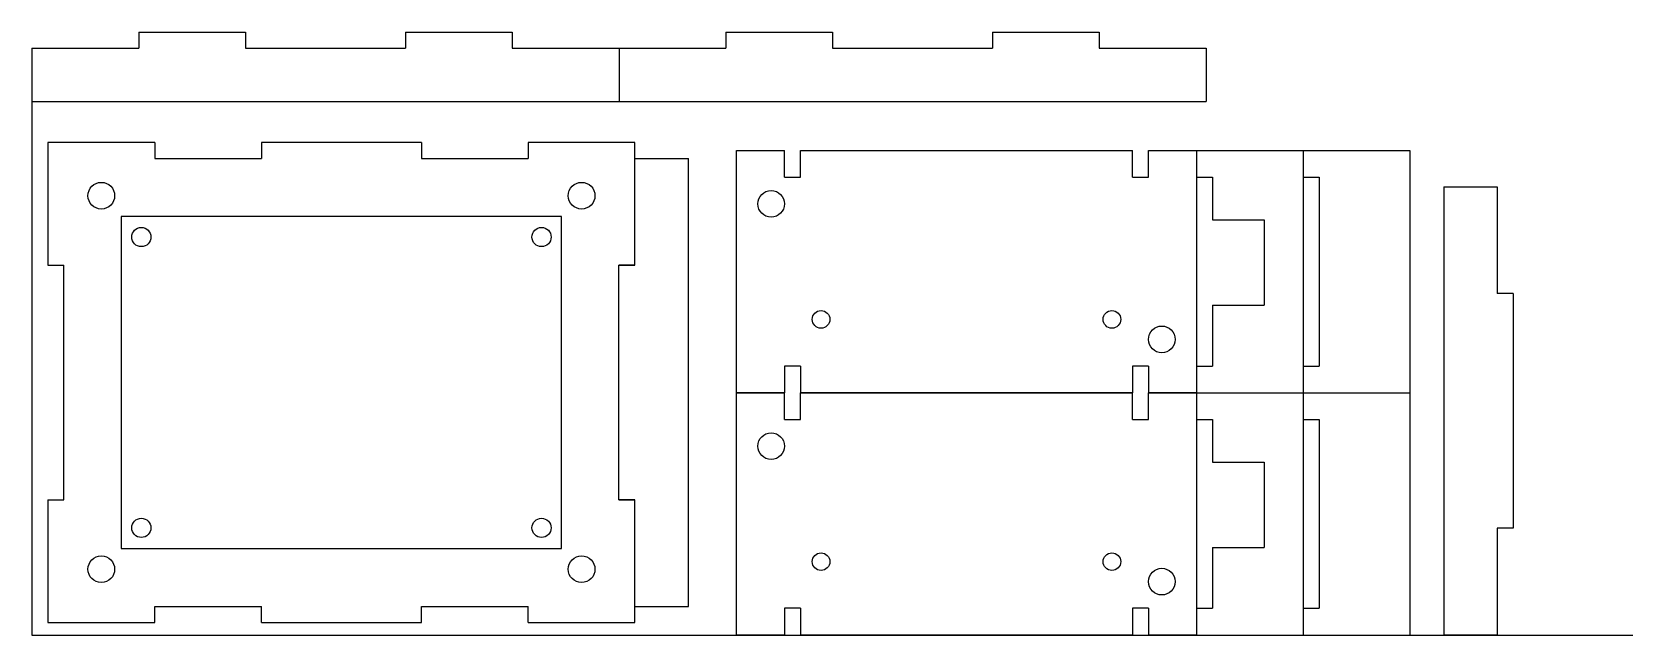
# Model space of a CAD drawing. Extents: x -6 to 294, y 24 to 137.
import ezdxf

# ---------------------------------------------------------------- set-up
doc = ezdxf.new("R2010")
doc.units = 0
doc.header["$MEASUREMENT"] = 0
doc.layers.get('0').update_dxf_attribs({"linetype": 'CONTINUOUS'})

msp = doc.modelspace()

# ---------------------------------------------------------------- linework, layer by layer
for p, q in [((14.14, 136.69), (14.14, 133.69)), ((14.14, 136.69), (34.14, 136.69)), ((34.14, 136.69), (34.14, 133.69)), ((64.14, 136.69), (64.14, 133.69)), ((64.14, 136.69), (84.14, 136.69)), ((84.14, 136.69), (84.14, 133.69)), ((124.14, 136.69), (144.14, 136.69)), ((124.14, 136.69), (124.14, 133.69)), ((144.14, 136.69), (144.14, 133.69)), ((174.14, 136.69), (174.14, 133.69)), ((174.14, 136.69), (194.14, 136.69)), ((194.14, 136.69), (194.14, 133.69)), ((-5.86, 133.69), (14.14, 133.69)), ((-5.86, 133.69), (-5.86, 123.69)), ((34.14, 133.69), (64.14, 133.69)), ((84.14, 133.69), (104.14, 133.69)), ((104.14, 133.69), (104.14, 123.69)), ((104.14, 133.69), (124.14, 133.69)), ((104.14, 133.69), (104.14, 123.69)), ((144.14, 133.69), (174.14, 133.69)), ((194.14, 133.69), (214.14, 133.69)), ((214.14, 133.69), (214.14, 123.69)), ((214.14, 133.69), (214.14, 123.69)), ((-5.86, 123.69), (104.14, 123.69)), ((-5.86, 123.69), (-5.86, 23.69)), ((104.14, 123.69), (214.14, 123.69)), ((-2.87, 116.02), (-2.87, 93.02)), ((17.13, 116.02), (-2.87, 116.02)), ((17.13, 116.02), (17.13, 113.02)), ((37.13, 116.02), (37.13, 113.02)), ((67.13, 116.02), (37.13, 116.02)), ((67.13, 116.02), (67.13, 113.02)), ((107.13, 116.02), (87.13, 116.02)), ((87.13, 116.02), (87.13, 113.02)), ((107.13, 93.02), (107.13, 116.02)), ((126.15, 114.49), (135.15, 114.49)), ((126.15, 69.09), (126.15, 114.49)), ((135.15, 109.49), (135.15, 114.49)), ((138.15, 114.49), (200.35, 114.49)), ((138.15, 109.49), (138.15, 114.49)), ((200.35, 109.49), (200.35, 114.49)), ((203.35, 114.49), (212.35, 114.49)), ((203.35, 109.49), (203.35, 114.49)), ((212.35, 114.49), (232.35, 114.49)), ((212.35, 114.49), (212.35, 109.49)), ((212.35, 114.49), (212.35, 69.09)), ((232.35, 114.49), (232.35, 69.09)), ((232.35, 114.49), (252.35, 114.49)), ((232.35, 114.49), (232.35, 109.49)), ((252.35, 114.49), (252.35, 69.09)), ((17.13, 113.02), (37.13, 113.02)), ((67.13, 113.02), (87.13, 113.02)), ((107.13, 113.02), (117.13, 113.02)), ((107.13, 93.02), (107.13, 113.02)), ((117.13, 29.02), (117.13, 113.02)), ((135.15, 109.49), (138.15, 109.49)), ((200.35, 109.49), (203.35, 109.49)), ((212.35, 109.49), (215.35, 109.49)), ((215.35, 109.49), (215.35, 101.49)), ((232.35, 109.49), (235.35, 109.49)), ((235.35, 109.49), (235.35, 74.09)), ((258.7, 107.69), (258.7, 23.69)), ((258.7, 107.69), (268.7, 107.69)), ((268.7, 107.69), (268.7, 87.69)), ((10.88, 102.12), (10.88, 39.92)), ((93.38, 102.12), (10.88, 102.12)), ((93.38, 39.92), (93.38, 102.12)), ((215.35, 101.49), (225.05, 101.49)), ((225.05, 101.49), (225.05, 85.49)), ((-2.87, 93.02), (0.13, 93.02)), ((0.13, 49.02), (0.13, 93.02)), ((104.13, 49.02), (104.13, 93.02)), ((104.13, 49.02), (104.13, 93.02)), ((104.13, 93.02), (107.13, 93.02)), ((107.13, 93.02), (104.13, 93.02)), ((271.7, 87.69), (268.7, 87.69)), ((271.7, 87.69), (271.7, 43.69)), ((215.35, 85.49), (225.05, 85.49)), ((215.35, 85.49), (215.35, 74.09)), ((135.15, 74.09), (135.15, 69.09)), ((138.15, 74.09), (135.15, 74.09)), ((138.15, 74.09), (138.15, 69.09)), ((200.35, 74.09), (200.35, 69.09)), ((203.35, 74.09), (200.35, 74.09)), ((203.35, 74.09), (203.35, 69.09)), ((212.35, 74.09), (212.35, 69.09)), ((212.35, 74.09), (215.35, 74.09)), ((232.35, 74.09), (232.35, 69.09)), ((232.35, 74.09), (235.35, 74.09)), ((126.15, 69.09), (135.15, 69.09)), ((126.15, 23.69), (126.15, 69.09)), ((135.15, 69.09), (126.15, 69.09)), ((135.15, 64.09), (135.15, 69.09)), ((138.15, 69.09), (200.35, 69.09)), ((138.15, 64.09), (138.15, 69.09)), ((200.35, 69.09), (138.15, 69.09)), ((200.35, 64.09), (200.35, 69.09)), ((203.35, 69.09), (212.35, 69.09)), ((203.35, 64.09), (203.35, 69.09)), ((212.35, 69.09), (203.35, 69.09)), ((212.35, 69.09), (232.35, 69.09)), ((212.35, 69.09), (212.35, 64.09)), ((212.35, 69.09), (212.35, 23.69)), ((212.35, 69.09), (232.35, 69.09)), ((232.35, 69.09), (232.35, 23.69)), ((232.35, 69.09), (252.35, 69.09)), ((232.35, 69.09), (232.35, 64.09)), ((232.35, 69.09), (252.35, 69.09)), ((252.35, 69.09), (252.35, 23.69)), ((135.15, 64.09), (138.15, 64.09)), ((200.35, 64.09), (203.35, 64.09)), ((212.35, 64.09), (215.35, 64.09)), ((215.35, 64.09), (215.35, 56.09)), ((232.35, 64.09), (235.35, 64.09)), ((235.35, 64.09), (235.35, 28.69)), ((215.35, 56.09), (225.05, 56.09)), ((225.05, 56.09), (225.05, 40.09)), ((-2.87, 49.02), (0.13, 49.02)), ((-2.87, 49.02), (-2.87, 26.02)), ((104.13, 49.02), (107.13, 49.02)), ((107.13, 49.02), (104.13, 49.02)), ((107.13, 26.02), (107.13, 49.02)), ((107.13, 29.02), (107.13, 49.02)), ((268.7, 43.69), (268.7, 23.69)), ((271.7, 43.69), (268.7, 43.69)), ((10.88, 39.92), (93.38, 39.92)), ((215.35, 40.09), (225.05, 40.09)), ((215.35, 40.09), (215.35, 28.69)), ((17.13, 26.02), (17.13, 29.02)), ((17.13, 29.02), (37.13, 29.02)), ((37.13, 26.02), (37.13, 29.02)), ((67.13, 26.02), (67.13, 29.02)), ((67.13, 29.02), (87.13, 29.02)), ((87.13, 26.02), (87.13, 29.02)), ((107.13, 29.02), (117.13, 29.02)), ((135.15, 28.69), (135.15, 23.69)), ((138.15, 28.69), (135.15, 28.69)), ((138.15, 28.69), (138.15, 23.69)), ((200.35, 28.69), (200.35, 23.69)), ((203.35, 28.69), (200.35, 28.69)), ((203.35, 28.69), (203.35, 23.69)), ((212.35, 28.69), (212.35, 23.69)), ((212.35, 28.69), (215.35, 28.69)), ((232.35, 28.69), (232.35, 23.69)), ((232.35, 28.69), (235.35, 28.69)), ((-2.87, 26.02), (17.13, 26.02)), ((37.13, 26.02), (67.13, 26.02)), ((87.13, 26.02), (107.13, 26.02)), ((-5.86, 23.69), (119.14, 23.69)), ((-5.86, 23.69), (294.14, 23.69)), ((135.15, 23.69), (126.15, 23.69)), ((200.35, 23.69), (138.15, 23.69)), ((212.35, 23.69), (203.35, 23.69)), ((212.35, 23.69), (232.35, 23.69)), ((232.35, 23.69), (252.35, 23.69)), ((268.7, 23.69), (258.7, 23.69))]:
    msp.add_line(p, q)
for centre, radius in [((7.13, 106.02), 2.5), ((97.13, 106.02), 2.5), ((132.65, 104.49), 2.5), ((14.63, 98.27), 1.8), ((89.63, 98.27), 1.8), ((142, 82.84), 1.65), ((196.5, 82.84), 1.65), ((205.85, 79.09), 2.5), ((132.65, 59.09), 2.5), ((14.63, 43.77), 1.8), ((89.63, 43.77), 1.8), ((142, 37.44), 1.65), ((196.5, 37.44), 1.65), ((7.13, 36.02), 2.5), ((97.13, 36.02), 2.5), ((205.85, 33.69), 2.5)]:
    msp.add_circle(centre, radius)

doc.saveas('drawing.dxf')
